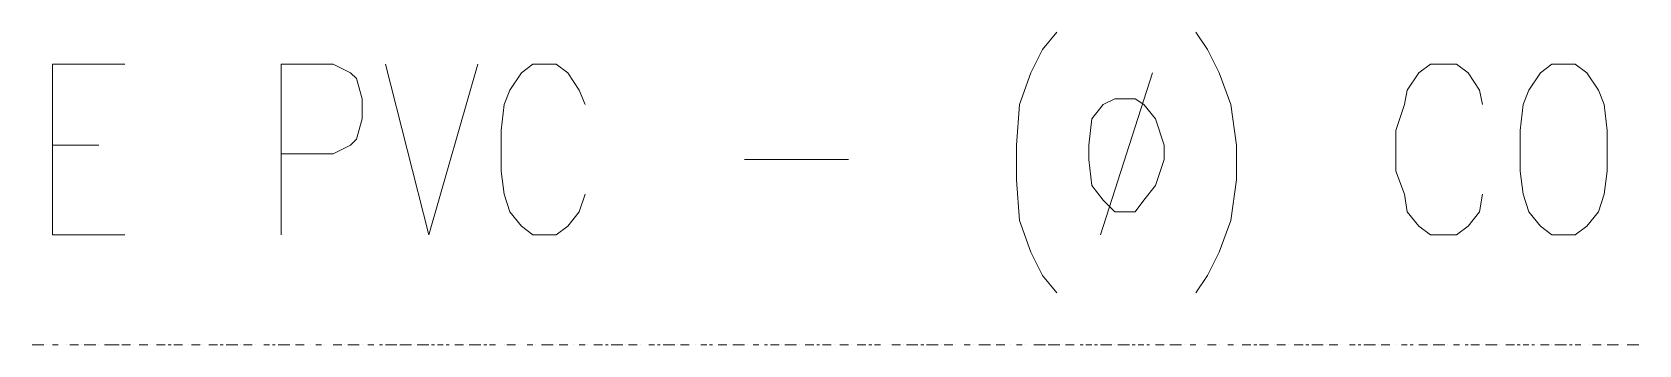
# Model space of a CAD drawing. Header units: millimetres. Extents: x 3240 to 3412, y 1366 to 1426.
# Drawn here: x 3301.216 to 3303.051, y 1378.963 to 1379.32 of the extents above; entities that cross this region are included whole.
import ezdxf

# ---------------------------------------------------------------- set-up
doc = ezdxf.new("R2010")
doc.units = ezdxf.units.MM

msp = doc.modelspace()

# ---------------------------------------------------------------- linework, layer by layer
at = {"color": 7, "linetype": 'Continuous', "lineweight": 5, "true_color": 0x000007}
for points in [[(3302.3866, 1379.3202), (3302.3701, 1379.3004), (3302.3568, 1379.2739), (3302.3436, 1379.2375), (3302.3403, 1379.1912), (3302.3403, 1379.1515), (3302.3436, 1379.1052), (3302.3568, 1379.0688), (3302.3701, 1379.0424), (3302.3866, 1379.0225)], [(3302.5454, 1379.3202), (3302.5586, 1379.3004), (3302.5718, 1379.2739), (3302.5851, 1379.2375), (3302.5917, 1379.1912), (3302.5917, 1379.1515), (3302.5851, 1379.1052), (3302.5718, 1379.0688), (3302.5586, 1379.0424), (3302.5454, 1379.0225)], [(3301.2388, 1379.0887), (3301.2388, 1379.2838), (3301.3215, 1379.2838)], [(3301.5001, 1379.0887), (3301.5001, 1379.2838), (3301.5596, 1379.2838), (3301.5795, 1379.2739), (3301.5861, 1379.2673), (3301.5927, 1379.2441), (3301.5927, 1379.221), (3301.5861, 1379.1978), (3301.5795, 1379.1912), (3301.5596, 1379.1813), (3301.5001, 1379.1813)], [(3301.6192, 1379.2838), (3301.6688, 1379.0887), (3301.725, 1379.2838)], [(3301.8474, 1379.2375), (3301.8408, 1379.2541), (3301.8276, 1379.2739), (3301.8143, 1379.2838), (3301.7879, 1379.2838), (3301.7747, 1379.2739), (3301.7614, 1379.2541), (3301.7548, 1379.2375), (3301.7515, 1379.2078), (3301.7515, 1379.1614), (3301.7548, 1379.135), (3301.7614, 1379.1151), (3301.7747, 1379.0986), (3301.7879, 1379.0887), (3301.8143, 1379.0887), (3301.8276, 1379.0986), (3301.8408, 1379.1151), (3301.8474, 1379.135)], [(3302.8728, 1379.2375), (3302.8695, 1379.2541), (3302.8563, 1379.2739), (3302.8431, 1379.2838), (3302.8133, 1379.2838), (3302.8001, 1379.2739), (3302.7868, 1379.2541), (3302.7835, 1379.2375), (3302.7736, 1379.2078), (3302.7736, 1379.1614), (3302.7835, 1379.135), (3302.7868, 1379.1151), (3302.8001, 1379.0986), (3302.8133, 1379.0887), (3302.8431, 1379.0887), (3302.8563, 1379.0986), (3302.8695, 1379.1151), (3302.8728, 1379.135)], [(3302.4958, 1379.2739), (3302.4362, 1379.0887), (3302.4362, 1379.0887)], [(3301.2388, 1379.1912), (3301.2917, 1379.1912), (3301.2917, 1379.1912)], [(3302.0294, 1379.1747), (3302.1484, 1379.1747), (3302.1484, 1379.1747)], [(3301.2388, 1379.0887), (3301.3215, 1379.0887), (3301.3215, 1379.0887)], [(3301.2156, 1378.963), (3301.2289, 1378.963), (3301.2289, 1378.963)], [(3301.2388, 1378.963), (3301.2454, 1378.963), (3301.2454, 1378.963)], [(3301.2586, 1378.963), (3301.2686, 1378.963), (3301.2686, 1378.963)], [(3301.2752, 1378.963), (3301.2884, 1378.963), (3301.2884, 1378.963)], [(3301.2983, 1378.963), (3301.3116, 1378.963), (3301.3116, 1378.963)], [(3301.3149, 1378.963), (3301.3116, 1378.963), (3301.3116, 1378.963)], [(3301.3182, 1378.963), (3301.3281, 1378.963), (3301.3281, 1378.963)], [(3301.338, 1378.963), (3301.3479, 1378.963), (3301.3479, 1378.963)], [(3301.3579, 1378.963), (3301.3678, 1378.963), (3301.3678, 1378.963)], [(3301.3744, 1378.963), (3301.3711, 1378.963), (3301.3711, 1378.963)], [(3301.3777, 1378.963), (3301.3876, 1378.963), (3301.3876, 1378.963)], [(3301.3976, 1378.963), (3301.4075, 1378.963), (3301.4075, 1378.963)], [(3301.4174, 1378.963), (3301.4273, 1378.963), (3301.4273, 1378.963)], [(3301.434, 1378.963), (3301.4306, 1378.963), (3301.4306, 1378.963)], [(3301.4373, 1378.963), (3301.4505, 1378.963), (3301.4505, 1378.963)], [(3301.4571, 1378.963), (3301.467, 1378.963), (3301.467, 1378.963)], [(3301.4803, 1378.963), (3301.4869, 1378.963), (3301.4869, 1378.963)], [(3301.4935, 1378.963), (3301.4902, 1378.963), (3301.4902, 1378.963)], [(3301.4968, 1378.963), (3301.51, 1378.963), (3301.51, 1378.963)], [(3301.5166, 1378.963), (3301.5266, 1378.963), (3301.5266, 1378.963)], [(3301.5398, 1378.963), (3301.5464, 1378.963), (3301.5464, 1378.963)], [(3301.5596, 1378.963), (3301.5696, 1378.963), (3301.5696, 1378.963)], [(3301.5762, 1378.963), (3301.5894, 1378.963), (3301.5894, 1378.963)], [(3301.5993, 1378.963), (3301.606, 1378.963), (3301.606, 1378.963)], [(3301.6159, 1378.963), (3301.6126, 1378.963), (3301.6126, 1378.963)], [(3301.6192, 1378.963), (3301.6291, 1378.963), (3301.6291, 1378.963)], [(3301.6324, 1378.963), (3301.6291, 1378.963), (3301.6291, 1378.963)], [(3301.6357, 1378.963), (3301.649, 1378.963), (3301.649, 1378.963)], [(3301.6556, 1378.963), (3301.6688, 1378.963), (3301.6688, 1378.963)], [(3301.6754, 1378.963), (3301.6721, 1378.963), (3301.6721, 1378.963)], [(3301.6787, 1378.963), (3301.6853, 1378.963), (3301.6853, 1378.963)], [(3301.692, 1378.963), (3301.6887, 1378.963), (3301.6887, 1378.963)], [(3301.6986, 1378.963), (3301.7085, 1378.963), (3301.7085, 1378.963)], [(3301.7151, 1378.963), (3301.7283, 1378.963), (3301.7283, 1378.963)], [(3301.735, 1378.963), (3301.7317, 1378.963), (3301.7317, 1378.963)], [(3301.7383, 1378.963), (3301.7449, 1378.963), (3301.7449, 1378.963)], [(3301.7581, 1378.963), (3301.768, 1378.963), (3301.768, 1378.963)], [(3301.7813, 1378.963), (3301.7879, 1378.963), (3301.7879, 1378.963)], [(3301.7978, 1378.963), (3301.811, 1378.963), (3301.811, 1378.963)], [(3301.8177, 1378.963), (3301.8276, 1378.963), (3301.8276, 1378.963)], [(3301.8408, 1378.963), (3301.8474, 1378.963), (3301.8474, 1378.963)], [(3301.8574, 1378.963), (3301.8673, 1378.963), (3301.8673, 1378.963)], [(3301.8739, 1378.963), (3301.8706, 1378.963), (3301.8706, 1378.963)], [(3301.8772, 1378.963), (3301.8904, 1378.963), (3301.8904, 1378.963)], [(3301.897, 1378.963), (3301.907, 1378.963), (3301.907, 1378.963)], [(3301.9202, 1378.963), (3301.9268, 1378.963), (3301.9268, 1378.963)], [(3301.9334, 1378.963), (3301.9301, 1378.963), (3301.9301, 1378.963)], [(3301.9367, 1378.963), (3301.95, 1378.963), (3301.95, 1378.963)], [(3301.9566, 1378.963), (3301.9665, 1378.963), (3301.9665, 1378.963)], [(3301.9797, 1378.963), (3301.9864, 1378.963), (3301.9864, 1378.963)], [(3301.993, 1378.963), (3301.9897, 1378.963), (3301.9897, 1378.963)], [(3301.9996, 1378.963), (3302.0095, 1378.963), (3302.0095, 1378.963)], [(3302.0161, 1378.963), (3302.0294, 1378.963), (3302.0294, 1378.963)], [(3302.0393, 1378.963), (3302.0459, 1378.963), (3302.0459, 1378.963)], [(3302.0558, 1378.963), (3302.0525, 1378.963), (3302.0525, 1378.963)], [(3302.0591, 1378.963), (3302.069, 1378.963), (3302.069, 1378.963)], [(3302.0757, 1378.963), (3302.0889, 1378.963), (3302.0889, 1378.963)], [(3302.0988, 1378.963), (3302.1087, 1378.963), (3302.1087, 1378.963)], [(3302.1154, 1378.963), (3302.1121, 1378.963), (3302.1121, 1378.963)], [(3302.1187, 1378.963), (3302.1286, 1378.963), (3302.1286, 1378.963)], [(3302.1385, 1378.963), (3302.1484, 1378.963), (3302.1484, 1378.963)], [(3302.1584, 1378.963), (3302.1683, 1378.963), (3302.1683, 1378.963)], [(3302.1749, 1378.963), (3302.1716, 1378.963), (3302.1716, 1378.963)], [(3302.1782, 1378.963), (3302.1848, 1378.963), (3302.1848, 1378.963)], [(3302.1981, 1378.963), (3302.208, 1378.963), (3302.208, 1378.963)], [(3302.2146, 1378.963), (3302.2278, 1378.963), (3302.2278, 1378.963)], [(3302.2344, 1378.963), (3302.2311, 1378.963), (3302.2311, 1378.963)], [(3302.2377, 1378.963), (3302.251, 1378.963), (3302.251, 1378.963)], [(3302.2576, 1378.963), (3302.2675, 1378.963), (3302.2675, 1378.963)], [(3302.2807, 1378.963), (3302.2874, 1378.963), (3302.2874, 1378.963)], [(3302.2973, 1378.963), (3302.3105, 1378.963), (3302.3105, 1378.963)], [(3302.3171, 1378.963), (3302.3271, 1378.963), (3302.3271, 1378.963)], [(3302.3403, 1378.963), (3302.3469, 1378.963), (3302.3469, 1378.963)], [(3302.3601, 1378.963), (3302.3701, 1378.963), (3302.3701, 1378.963)], [(3302.3734, 1378.963), (3302.3701, 1378.963), (3302.3701, 1378.963)], [(3302.3767, 1378.963), (3302.3899, 1378.963), (3302.3899, 1378.963)], [(3302.3965, 1378.963), (3302.4064, 1378.963), (3302.4064, 1378.963)], [(3302.4164, 1378.963), (3302.4131, 1378.963), (3302.4131, 1378.963)], [(3302.4197, 1378.963), (3302.4263, 1378.963), (3302.4263, 1378.963)], [(3302.4329, 1378.963), (3302.4296, 1378.963), (3302.4296, 1378.963)], [(3302.4362, 1378.963), (3302.4494, 1378.963), (3302.4494, 1378.963)], [(3302.4561, 1378.963), (3302.4693, 1378.963), (3302.4693, 1378.963)], [(3302.4759, 1378.963), (3302.4726, 1378.963), (3302.4726, 1378.963)], [(3302.4792, 1378.963), (3302.4858, 1378.963), (3302.4858, 1378.963)], [(3302.4924, 1378.963), (3302.4891, 1378.963), (3302.4891, 1378.963)], [(3302.4991, 1378.963), (3302.509, 1378.963), (3302.509, 1378.963)], [(3302.5156, 1378.963), (3302.5288, 1378.963), (3302.5288, 1378.963)], [(3302.5388, 1378.963), (3302.5454, 1378.963), (3302.5454, 1378.963)], [(3302.5586, 1378.963), (3302.5685, 1378.963), (3302.5685, 1378.963)], [(3302.5818, 1378.963), (3302.5884, 1378.963), (3302.5884, 1378.963)], [(3302.5983, 1378.963), (3302.6082, 1378.963), (3302.6082, 1378.963)], [(3302.6148, 1378.963), (3302.6115, 1378.963), (3302.6115, 1378.963)], [(3302.6181, 1378.963), (3302.6281, 1378.963), (3302.6281, 1378.963)], [(3302.638, 1378.963), (3302.6479, 1378.963), (3302.6479, 1378.963)], [(3302.6578, 1378.963), (3302.6678, 1378.963), (3302.6678, 1378.963)], [(3302.6744, 1378.963), (3302.6711, 1378.963), (3302.6711, 1378.963)], [(3302.6777, 1378.963), (3302.6909, 1378.963), (3302.6909, 1378.963)], [(3302.6975, 1378.963), (3302.7075, 1378.963), (3302.7075, 1378.963)], [(3302.7207, 1378.963), (3302.7273, 1378.963), (3302.7273, 1378.963)], [(3302.7339, 1378.963), (3302.7306, 1378.963), (3302.7306, 1378.963)], [(3302.7372, 1378.963), (3302.7505, 1378.963), (3302.7505, 1378.963)], [(3302.7571, 1378.963), (3302.767, 1378.963), (3302.767, 1378.963)], [(3302.7802, 1378.963), (3302.7868, 1378.963), (3302.7868, 1378.963)], [(3302.7935, 1378.963), (3302.7901, 1378.963), (3302.7901, 1378.963)], [(3302.8001, 1378.963), (3302.81, 1378.963), (3302.81, 1378.963)], [(3302.8166, 1378.963), (3302.8298, 1378.963), (3302.8298, 1378.963)], [(3302.8398, 1378.963), (3302.8464, 1378.963), (3302.8464, 1378.963)], [(3302.8563, 1378.963), (3302.853, 1378.963), (3302.853, 1378.963)], [(3302.8596, 1378.963), (3302.8695, 1378.963), (3302.8695, 1378.963)], [(3302.8762, 1378.963), (3302.8894, 1378.963), (3302.8894, 1378.963)], [(3302.8993, 1378.963), (3302.9092, 1378.963), (3302.9092, 1378.963)], [(3302.9158, 1378.963), (3302.9125, 1378.963), (3302.9125, 1378.963)], [(3302.9192, 1378.963), (3302.9258, 1378.963), (3302.9258, 1378.963)], [(3302.9324, 1378.963), (3302.9291, 1378.963), (3302.9291, 1378.963)], [(3302.939, 1378.963), (3302.9489, 1378.963), (3302.9489, 1378.963)], [(3302.9555, 1378.963), (3302.9688, 1378.963), (3302.9688, 1378.963)], [(3302.9754, 1378.963), (3302.9721, 1378.963), (3302.9721, 1378.963)], [(3302.9787, 1378.963), (3302.9853, 1378.963), (3302.9853, 1378.963)], [(3302.9985, 1378.963), (3303.0085, 1378.963), (3303.0085, 1378.963)], [(3303.0151, 1378.963), (3303.0283, 1378.963), (3303.0283, 1378.963)], [(3303.0382, 1378.963), (3303.0515, 1378.963), (3303.0515, 1378.963)]]:
    msp.add_lwpolyline(points, dxfattribs=at)
for points in [[(3302.9522, 1379.2838), (3302.939, 1379.2739), (3302.9258, 1379.2541), (3302.9192, 1379.2375), (3302.9158, 1379.2078), (3302.9158, 1379.1614), (3302.9192, 1379.135), (3302.9258, 1379.1151), (3302.939, 1379.0986), (3302.9522, 1379.0887), (3302.9787, 1379.0887), (3302.9919, 1379.0986), (3303.0052, 1379.1151), (3303.0118, 1379.135), (3303.0151, 1379.1614), (3303.0151, 1379.2078), (3303.0118, 1379.2375), (3303.0052, 1379.2541), (3302.9919, 1379.2739), (3302.9787, 1379.2838)], [(3302.4528, 1379.2441), (3302.4395, 1379.2375), (3302.4263, 1379.221), (3302.423, 1379.1912), (3302.423, 1379.1747), (3302.4263, 1379.1449), (3302.4395, 1379.1284), (3302.4528, 1379.1151), (3302.4759, 1379.1151), (3302.4858, 1379.1284), (3302.4991, 1379.1449), (3302.509, 1379.1747), (3302.509, 1379.1912), (3302.4991, 1379.221), (3302.4858, 1379.2375), (3302.4759, 1379.2441)], [(3301.2322, 1378.963), (3301.2322, 1378.963)], [(3301.2553, 1378.963), (3301.2553, 1378.963)], [(3301.2719, 1378.963), (3301.2719, 1378.963)], [(3301.2917, 1378.963), (3301.2917, 1378.963)], [(3301.3314, 1378.963), (3301.3314, 1378.963)], [(3301.3513, 1378.963), (3301.3513, 1378.963)], [(3301.3943, 1378.963), (3301.3943, 1378.963)], [(3301.4108, 1378.963), (3301.4108, 1378.963)], [(3301.4538, 1378.963), (3301.4538, 1378.963)], [(3301.4703, 1378.963), (3301.4703, 1378.963)], [(3301.5133, 1378.963), (3301.5133, 1378.963)], [(3301.5332, 1378.963), (3301.5332, 1378.963)], [(3301.5497, 1378.963), (3301.5497, 1378.963)], [(3301.5729, 1378.963), (3301.5729, 1378.963)], [(3301.5927, 1378.963), (3301.5927, 1378.963)], [(3301.6523, 1378.963), (3301.6523, 1378.963)], [(3301.7118, 1378.963), (3301.7118, 1378.963)], [(3301.7548, 1378.963), (3301.7548, 1378.963)], [(3301.7713, 1378.963), (3301.7713, 1378.963)], [(3301.7912, 1378.963), (3301.7912, 1378.963)], [(3301.8143, 1378.963), (3301.8143, 1378.963)], [(3301.8342, 1378.963), (3301.8342, 1378.963)], [(3301.8507, 1378.963), (3301.8507, 1378.963)], [(3301.8937, 1378.963), (3301.8937, 1378.963)], [(3301.9103, 1378.963), (3301.9103, 1378.963)], [(3301.9533, 1378.963), (3301.9533, 1378.963)], [(3301.9731, 1378.963), (3301.9731, 1378.963)], [(3302.0128, 1378.963), (3302.0128, 1378.963)], [(3302.0327, 1378.963), (3302.0327, 1378.963)], [(3302.0724, 1378.963), (3302.0724, 1378.963)], [(3302.0922, 1378.963), (3302.0922, 1378.963)], [(3302.1319, 1378.963), (3302.1319, 1378.963)], [(3302.1517, 1378.963), (3302.1517, 1378.963)], [(3302.1947, 1378.963), (3302.1947, 1378.963)], [(3302.2113, 1378.963), (3302.2113, 1378.963)], [(3302.2543, 1378.963), (3302.2543, 1378.963)], [(3302.2708, 1378.963), (3302.2708, 1378.963)], [(3302.2907, 1378.963), (3302.2907, 1378.963)], [(3302.3138, 1378.963), (3302.3138, 1378.963)], [(3302.3337, 1378.963), (3302.3337, 1378.963)], [(3302.3502, 1378.963), (3302.3502, 1378.963)], [(3302.3932, 1378.963), (3302.3932, 1378.963)], [(3302.4528, 1378.963), (3302.4528, 1378.963)], [(3302.5123, 1378.963), (3302.5123, 1378.963)], [(3302.5321, 1378.963), (3302.5321, 1378.963)], [(3302.5553, 1378.963), (3302.5553, 1378.963)], [(3302.5718, 1378.963), (3302.5718, 1378.963)], [(3302.5917, 1378.963), (3302.5917, 1378.963)], [(3302.6347, 1378.963), (3302.6347, 1378.963)], [(3302.6512, 1378.963), (3302.6512, 1378.963)], [(3302.6942, 1378.963), (3302.6942, 1378.963)], [(3302.7108, 1378.963), (3302.7108, 1378.963)], [(3302.7538, 1378.963), (3302.7538, 1378.963)], [(3302.7736, 1378.963), (3302.7736, 1378.963)], [(3302.8133, 1378.963), (3302.8133, 1378.963)], [(3302.8331, 1378.963), (3302.8331, 1378.963)], [(3302.8728, 1378.963), (3302.8728, 1378.963)], [(3302.8927, 1378.963), (3302.8927, 1378.963)], [(3302.9522, 1378.963), (3302.9522, 1378.963)], [(3302.9952, 1378.963), (3302.9952, 1378.963)], [(3303.0118, 1378.963), (3303.0118, 1378.963)], [(3303.0316, 1378.963), (3303.0316, 1378.963)]]:
    msp.add_lwpolyline(points, close=True, dxfattribs=at)

doc.saveas('drawing.dxf')
